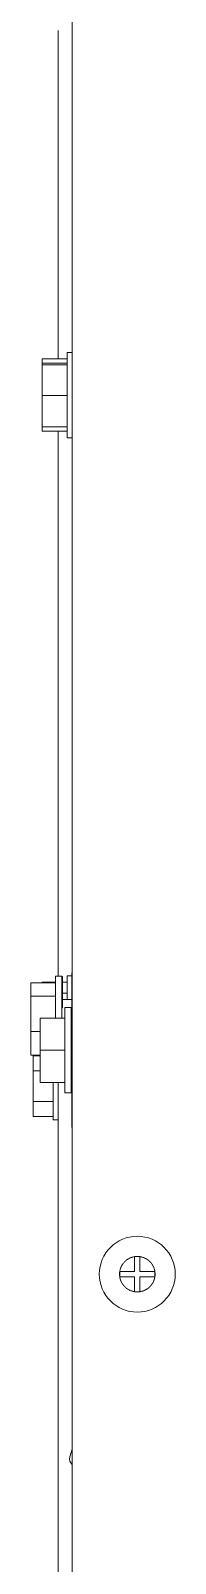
# Model space of a CAD drawing. Header units: millimetres. Extents: x 60499 to 556746, y 248297 to 497145.
# Drawn here: x 495372 to 495961, y 366876 to 373118 of the extents above; entities that cross this region are included whole.
import ezdxf

# ---------------------------------------------------------------- set-up
doc = ezdxf.new("R2010")
doc.units = ezdxf.units.MM
doc.linetypes.add('PHANTOM', pattern=[20, 10, -2, 2, -2, 2, -2])

msp = doc.modelspace()

# ---------------------------------------------------------------- linework, layer by layer
at = {"color": 7, "lineweight": 13, "ltscale": 0.03937}
for p, q in [((495540.6, 363493.5), (495540.6, 375137.2)), ((495483.6, 371781.3), (495483.6, 373118)), ((495483.6, 369266.6), (495483.6, 371486.3)), ((495483.6, 366740.4), (495483.6, 368834.1))]:
    msp.add_line(p, q, dxfattribs=at)
at = {"color": 7, "lineweight": 13, "ltscale": 0.007769}
msp.add_line((495520.5, 371546.6), (495520.5, 371807.6), dxfattribs=at)
at = {"color": 7, "lineweight": 13, "ltscale": 0.000599688}
for p, q in [((495540.6, 371807.6), (495520.5, 371807.6)), ((495540.6, 371459.9), (495520.5, 371459.9))]:
    msp.add_line(p, q, dxfattribs=at)
at = {"color": 7, "lineweight": 13, "ltscale": 0.000599989}
msp.add_line((495540.6, 371807.6), (495520.5, 371807.6), dxfattribs=at)
at = {"color": 7, "lineweight": 13, "ltscale": 0.003}
for p, q in [((495520.5, 371781.3), (495419.7, 371781.3)), ((495520.5, 371763.5), (495419.7, 371763.5)), ((495520.5, 371757.3), (495419.7, 371757.3)), ((495520.5, 371632.1), (495419.7, 371632.1)), ((495520.5, 371504.1), (495419.7, 371504.1)), ((495520.5, 371486.3), (495419.7, 371486.3)), ((495473.2, 369240.3), (495372.4, 369240.3)), ((495473.2, 369186.1), (495372.4, 369186.1)), ((495511.1, 369096.2), (495410.4, 369096.2)), ((495511.1, 368965.1), (495410.4, 368965.1)), ((495511.1, 368834.1), (495410.4, 368834.1))]:
    msp.add_line(p, q, dxfattribs=at)
at = {"color": 7, "lineweight": 13, "ltscale": 0.000530453}
msp.add_line((495419.7, 371763.5), (495419.7, 371781.3), dxfattribs=at)
at = {"color": 7, "lineweight": 13, "ltscale": 0.000183586}
msp.add_line((495419.7, 371757.3), (495419.7, 371763.5), dxfattribs=at)
at = {"color": 7, "lineweight": 13, "ltscale": 0.003727}
msp.add_line((495419.7, 371632.1), (495419.7, 371757.3), dxfattribs=at)
at = {"color": 7, "lineweight": 13, "ltscale": 0.003811}
msp.add_line((495419.7, 371504.1), (495419.7, 371632.1), dxfattribs=at)
at = {"color": 7, "lineweight": 13, "ltscale": 0.000529852}
msp.add_line((495419.7, 371486.3), (495419.7, 371504.1), dxfattribs=at)
at = {"color": 7, "lineweight": 13, "ltscale": 0.002581}
msp.add_line((495520.5, 371546.6), (495520.5, 371459.9), dxfattribs=at)
at = {"color": 7, "lineweight": 13, "ltscale": 0.005074}
msp.add_line((495473.2, 369266.6), (495473.2, 369096.2), dxfattribs=at)
at = {"color": 7, "lineweight": 13, "ltscale": 0.000775014}
for p, q in [((495499.2, 369266.6), (495473.2, 369266.6)), ((495537.2, 369139), (495511.1, 369139)), ((495537.2, 368791.3), (495511.1, 368791.3))]:
    msp.add_line(p, q, dxfattribs=at)
at = {"color": 7, "lineweight": 13, "ltscale": 1.36969e-05}
msp.add_line((495499.2, 369266.6), (495499.2, 369266.2), dxfattribs=at)
at = {"color": 7, "lineweight": 13, "ltscale": 0.001778}
for p, q in [((495499.2, 369266.2), (495499.2, 369206.4)), ((495501.3, 369266.2), (495501.3, 369206.4))]:
    msp.add_line(p, q, dxfattribs=at)
at = {"color": 7, "lineweight": 13, "ltscale": 6.2507e-05}
for p, q in [((495499.2, 369266.2), (495501.3, 369266.2)), ((495499.2, 369206.4), (495501.3, 369206.4)), ((495499.2, 369138.1), (495501.3, 369138.1))]:
    msp.add_line(p, q, dxfattribs=at)
at = {"color": 7, "lineweight": 13, "ltscale": 0.000237052}
msp.add_line((495520.5, 369268.7), (495520.5, 369260.7), dxfattribs=at)
at = {"color": 7, "lineweight": 13, "ltscale": 0.00056031}
msp.add_line((495539.3, 369268.7), (495520.5, 369268.7), dxfattribs=at)
at = {"color": 7, "lineweight": 13, "ltscale": 0.002637}
msp.add_line((495520.5, 369172.1), (495520.5, 369260.7), dxfattribs=at)
at = {"color": 7, "lineweight": 13, "ltscale": 3.97089e-05}
for p, q in [((495539.3, 369280.1), (495540.6, 369280.1)), ((495539.3, 368650.2), (495540.6, 368650.2))]:
    msp.add_line(p, q, dxfattribs=at)
at = {"color": 7, "lineweight": 13, "ltscale": 0.01875}
msp.add_line((495539.3, 369280.1), (495539.3, 368650.2), dxfattribs=at)
at = {"color": 7, "lineweight": 13, "ltscale": 0.001612}
msp.add_line((495372.4, 369186.1), (495372.4, 369240.3), dxfattribs=at)
at = {"color": 7, "lineweight": 13, "ltscale": 0.00429}
msp.add_line((495372.4, 369042), (495372.4, 369186.1), dxfattribs=at)
at = {"color": 7, "lineweight": 13, "ltscale": 0.001592}
msp.add_line((495473.2, 369242), (495419.7, 369242), dxfattribs=at)
at = {"color": 7, "lineweight": 13, "ltscale": 5.15435e-05}
msp.add_line((495419.7, 369240.3), (495419.7, 369242), dxfattribs=at)
at = {"color": 7, "lineweight": 13, "ltscale": 0.003282}
msp.add_line((495499.2, 369206.4), (495499.2, 369096.2), dxfattribs=at)
at = {"color": 7, "lineweight": 13, "ltscale": 0.000569742}
msp.add_line((495520.5, 369242), (495501.3, 369242), dxfattribs=at)
at = {"color": 7, "lineweight": 13, "ltscale": 0.002034}
msp.add_line((495501.3, 369206.4), (495501.3, 369138.1), dxfattribs=at)
at = {"color": 7, "lineweight": 13, "ltscale": 0.000569772}
msp.add_line((495520.5, 369197.7), (495501.3, 369197.7), dxfattribs=at)
at = {"color": 7, "lineweight": 13, "ltscale": 0.00113}
for p, q in [((495501.3, 369172.1), (495539.3, 369172.1)), ((495410.4, 369042), (495372.4, 369042)), ((495410.4, 368945.3), (495372.4, 368945.3))]:
    msp.add_line(p, q, dxfattribs=at)
at = {"color": 7, "lineweight": 13, "ltscale": 0.01035}
msp.add_line((495511.1, 369139), (495511.1, 368791.3), dxfattribs=at)
at = {"color": 7, "lineweight": 13, "ltscale": 0.001516}
for p, q in [((495537.2, 369139), (495537.2, 369088.1)), ((495539.3, 369139), (495539.3, 369088.1))]:
    msp.add_line(p, q, dxfattribs=at)
at = {"color": 7, "lineweight": 13, "ltscale": 6.24769e-05}
for p, q in [((495537.2, 369139), (495539.3, 369139)), ((495537.2, 369088.1), (495539.3, 369088.1)), ((495537.2, 368965.1), (495539.3, 368965.1)), ((495537.2, 368842.2), (495539.3, 368842.2)), ((495537.2, 368791.3), (495539.3, 368791.3))]:
    msp.add_line(p, q, dxfattribs=at)
at = {"color": 7, "lineweight": 13, "ltscale": 0.0039}
for p, q in [((495410.4, 368965.1), (495410.4, 369096.2)), ((495410.4, 368834.1), (495410.4, 368965.1))]:
    msp.add_line(p, q, dxfattribs=at)
at = {"color": 7, "lineweight": 13, "ltscale": 0.003659}
for p, q in [((495537.2, 369088.1), (495537.2, 368965.1)), ((495537.2, 368965.1), (495537.2, 368842.2))]:
    msp.add_line(p, q, dxfattribs=at)
at = {"color": 7, "lineweight": 13, "ltscale": 0.00288}
msp.add_line((495372.4, 368945.3), (495372.4, 369042), dxfattribs=at)
at = {"color": 7, "lineweight": 13, "ltscale": 1.74815e-05}
for p, q in [((495537.8, 369025.2), (495537.2, 369025.2)), ((495537.8, 368899.2), (495537.2, 368899.2))]:
    msp.add_line(p, q, dxfattribs=at)
at = {"color": 7, "lineweight": 13, "ltscale": 0.001804}
for p, q in [((495382, 368882), (495382, 368942.6)), ((495382, 368695.4), (495382, 368756))]:
    msp.add_line(p, q, dxfattribs=at)
at = {"color": 7, "lineweight": 13, "ltscale": 0.000845}
for p, q in [((495410.4, 368942.6), (495382, 368942.6)), ((495410.4, 368882), (495382, 368882))]:
    msp.add_line(p, q, dxfattribs=at)
at = {"color": 7, "lineweight": 13, "ltscale": 0.00375}
msp.add_line((495382, 368756), (495382, 368882), dxfattribs=at)
at = {"color": 7, "lineweight": 13, "ltscale": 0.00455}
for p, q in [((495464.3, 368681.3), (495464.3, 368834.1)), ((495483.6, 368681.3), (495483.6, 368834.1))]:
    msp.add_line(p, q, dxfattribs=at)
at = {"color": 7, "lineweight": 13, "ltscale": 0.001515}
msp.add_line((495537.2, 368842.2), (495537.2, 368791.3), dxfattribs=at)
at = {"color": 7, "lineweight": 13, "ltscale": 0.00245}
for p, q in [((495464.3, 368756), (495382, 368756)), ((495464.3, 368695.4), (495382, 368695.4))]:
    msp.add_line(p, q, dxfattribs=at)
at = {"color": 7, "lineweight": 13, "ltscale": 0.000574998}
msp.add_line((495464.3, 368681.3), (495483.6, 368681.3), dxfattribs=at)
at = {"color": 7, "lineweight": 13, "ltscale": 0.0018}
for p, q in [((495795.1, 368124.7), (495795.1, 368064.2)), ((495816.9, 368064.2), (495816.9, 368124.7)), ((495795.1, 368064.2), (495734.6, 368064.2)), ((495877.4, 368064.2), (495816.9, 368064.2)), ((495734.6, 368042.4), (495795.1, 368042.4)), ((495795.1, 368042.4), (495795.1, 367981.9)), ((495816.9, 368042.4), (495877.4, 368042.4)), ((495816.9, 367981.9), (495816.9, 368042.4))]:
    msp.add_line(p, q, dxfattribs=at)
at = {"color": 7, "lineweight": 13, "ltscale": 0.00065}
for p, q in [((495816.9, 368124.7), (495795.1, 368124.7)), ((495734.6, 368064.2), (495734.6, 368042.4))]:
    msp.add_line(p, q, dxfattribs=at)
at = {"color": 7, "lineweight": 13, "ltscale": 0.000650721}
for p, q in [((495877.4, 368042.4), (495877.4, 368064.2)), ((495795.1, 367981.9), (495816.9, 367981.9))]:
    msp.add_line(p, q, dxfattribs=at)
at = {"color": 7, "lineweight": 13, "ltscale": 0.000986172}
msp.add_line((495540.6, 367340.5), (495531.5, 367308.7), dxfattribs=at)
at = {"color": 7, "lineweight": 13, "ltscale": 0.03937}
msp.add_circle((495806, 368053.3), 154.5, dxfattribs=at)
at = {"color": 7, "linetype": 'PHANTOM', "lineweight": 13, "ltscale": 0.03937}
msp.add_circle((495806, 368053.3), 72.2, dxfattribs=at)
at = {"color": 7, "lineweight": 13, "ltscale": 0.03937}
msp.add_arc((495560.1, 367300.5), 29.8, 164, 229.07425, dxfattribs=at)

doc.saveas('drawing.dxf')
